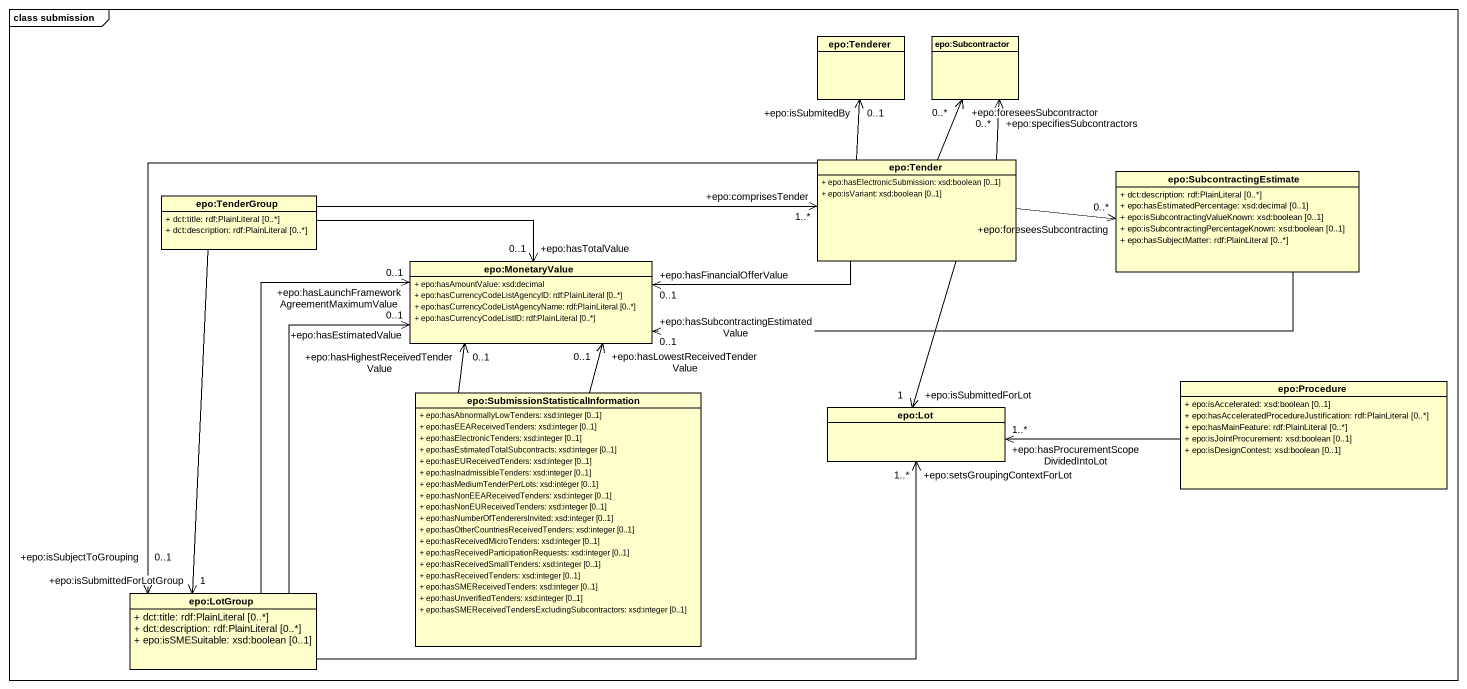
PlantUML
@startuml
mainframe class submission
hide circle
hide empty members
skinparam classAttributeIconSize 0
class "epo:Tenderer" as epo_Tenderer
class "epo:Subcontractor" as epo_Subcontractor
class "epo:Tender" as epo_Tender {
  + epo:hasElectronicSubmission: xsd:boolean [0..1]
  + epo:isVariant: xsd:boolean [0..1]
}
class "epo:SubcontractingEstimate" as epo_SubcontractingEstimate {
  + dct:description: rdf:PlainLiteral [0..*]
  + epo:hasEstimatedPercentage: xsd:decimal [0..1]
  + epo:isSubcontractingValueKnown: xsd:boolean [0..1]
  + epo:isSubcontractingPercentageKnown: xsd:boolean [0..1]
  + epo:hasSubjectMatter: rdf:PlainLiteral [0..*]
}
class "epo:TenderGroup" as epo_TenderGroup {
  + dct:title: rdf:PlainLiteral [0..*]
  + dct:description: rdf:PlainLiteral [0..*]
}
class "epo:MonetaryValue" as epo_MonetaryValue {
  + epo:hasAmountValue: xsd:decimal
  + epo:hasCurrencyCodeListAgencyID: rdf:PlainLiteral [0..*]
  + epo:hasCurrencyCodeListAgencyName: rdf:PlainLiteral [0..*]
  + epo:hasCurrencyCodeListID: rdf:PlainLiteral [0..*]
}
class "epo:Procedure" as epo_Procedure {
  + epo:isAccelerated: xsd:boolean [0..1]
  + epo:hasAcceleratedProcedureJustification: rdf:PlainLiteral [0..*]
  + epo:hasMainFeature: rdf:PlainLiteral [0..*]
  + epo:isJointProcurement: xsd:boolean [0..1]
  + epo:isDesignContest: xsd:boolean [0..1]
}
class "epo:SubmissionStatisticalInformation" as epo_SubmissionStatisticalInf {
  + epo:hasAbnormallyLowTenders: xsd:integer [0..1]
  + epo:hasEEAReceivedTenders: xsd:integer [0..1]
  + epo:hasElectronicTenders: xsd:integer [0..1]
  + epo:hasEstimatedTotalSubcontracts: xsd:integer [0..1]
  + epo:hasEUReceivedTenders: xsd:integer [0..1]
  + epo:hasInadmissibleTenders: xsd:integer [0..1]
  + epo:hasMediumTenderPerLots: xsd:integer [0..1]
  + epo:hasNonEEAReceivedTenders: xsd:integer [0..1]
  + epo:hasNonEUReceivedTenders: xsd:integer [0..1]
  + epo:hasNumberOfTenderersInvited: xsd:integer [0..1]
  + epo:hasOtherCountriesReceivedTenders: xsd:integer [0..1]
  + epo:hasReceivedMicroTenders: xsd:integer [0..1]
  + epo:hasReceivedParticipationRequests: xsd:integer [0..1]
  + epo:hasReceivedSmallTenders: xsd:integer [0..1]
  + epo:hasReceivedTenders: xsd:integer [0..1]
  + epo:hasSMEReceivedTenders: xsd:integer [0..1]
  + epo:hasUnverifiedTenders: xsd:integer [0..1]
  + epo:hasSMEReceivedTendersExcludingSubcontractors: xsd:integer [0..1]
}
class "epo:Lot" as epo_Lot
class "epo:LotGroup" as epo_LotGroup {
  + dct:title: rdf:PlainLiteral [0..*]
  + dct:description: rdf:PlainLiteral [0..*]
  + epo:isSMESuitable: xsd:boolean [0..1]
}
epo_Tender -up-> "+epo:isSubmitedBy\n0..1" epo_Tenderer
epo_Tender -up-> "+epo:foreseesSubcontractor\n0..*" epo_Subcontractor
epo_Tender -up-> "+epo:specifiesSubcontractors\n0..*" epo_Subcontractor
epo_Tender -right-> "+epo:foreseesSubcontracting\n0..*" epo_SubcontractingEstimate
epo_Tender -left-> "+epo:hasFinancialOfferValue\n0..1" epo_MonetaryValue
epo_Tender --> "+epo:isSubmittedForLot\n1" epo_Lot
epo_Tender --> "+epo:isSubjectToGrouping\n0..1" epo_LotGroup
epo_SubcontractingEstimate -left-> "+epo:hasSubcontractingEstimatedValue\n0..1" epo_MonetaryValue
epo_TenderGroup -right-> "+epo:comprisesTender\n1..*" epo_Tender
epo_TenderGroup -right-> "+epo:hasTotalValue\n0..1" epo_MonetaryValue
epo_TenderGroup --> "+epo:isSubmittedForLotGroup\n1" epo_LotGroup
epo_Procedure -left-> "+epo:hasProcurementScopeDividedIntoLot\n1..*" epo_Lot
epo_SubmissionStatisticalInf -up-> "+epo:hasLowestReceivedTenderValue\n0..1" epo_MonetaryValue
epo_SubmissionStatisticalInf -up-> "+epo:hasHighestReceivedTenderValue\n0..1" epo_MonetaryValue
epo_LotGroup -up-> "+epo:hasLaunchFrameworkAgreementMaximumValue\n0..1" epo_MonetaryValue
epo_LotGroup -up-> "+epo:hasEstimatedValue\n0..1" epo_MonetaryValue
epo_LotGroup -right-> "+epo:setsGroupingContextForLot\n1..*" epo_Lot
@enduml
